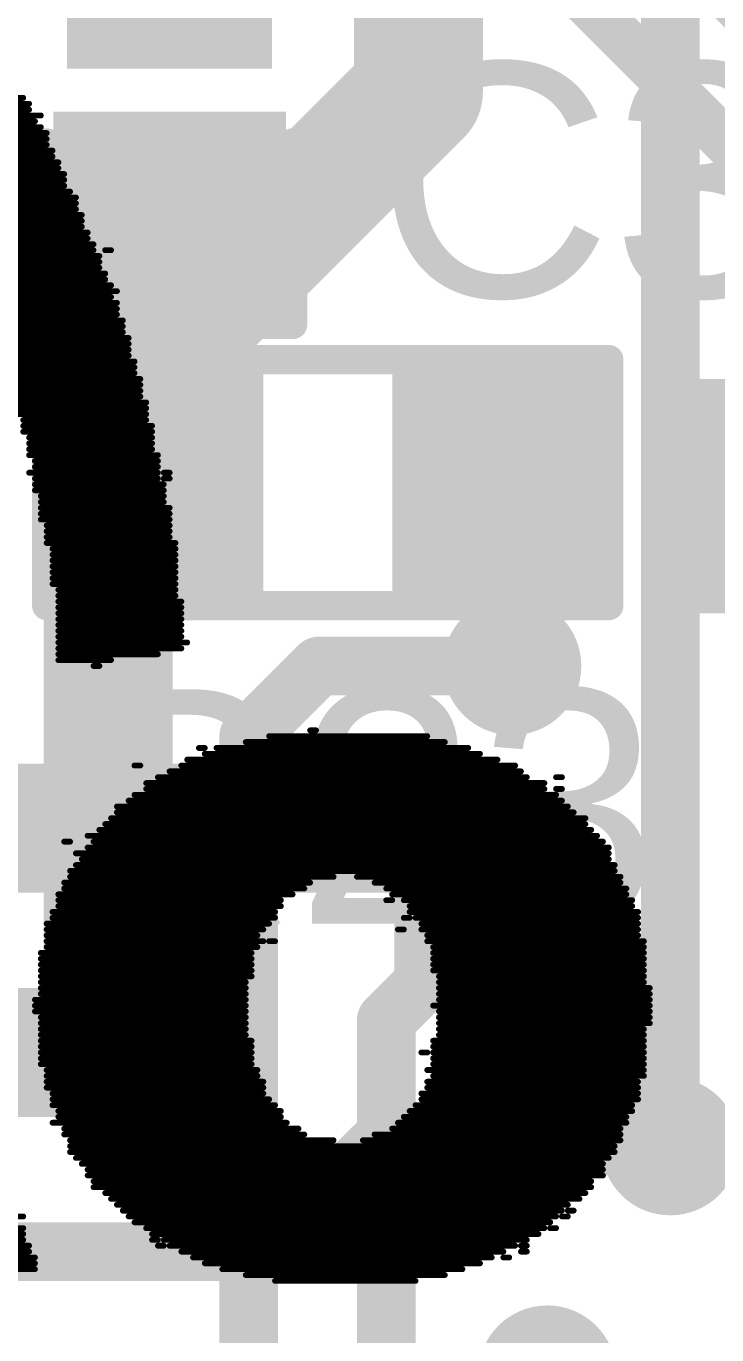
# Model space of a CAD drawing. Header units: millimetres. Extents: x -0.43 to 2.06, y -0.4 to 2.49.
# Drawn here: x 0.912 to 1.03, y 1.3688 to 1.5922 of the extents above; entities that cross this region are included whole.
import ezdxf

# ---------------------------------------------------------------- set-up
doc = ezdxf.new("R2010")
doc.units = ezdxf.units.MM
doc.header["$MEASUREMENT"] = 0
for name, color, linetype in [('BottomLayer', 5, 'Continuous'), ('BottomOverlay', 54, 'Continuous'), ('TopLayer', 1, 'Continuous'), ('TopOverlay', 2, 'Continuous'), ('TopPaste', 8, 'Continuous'), ('TopSolder', 216, 'Continuous'), ('ViaHoleLayer', 16, 'Continuous')]:
    doc.layers.add(name, color=color, linetype=linetype)
doc.styles.add('Arial', font='', dxfattribs={"height": 0.2})
doc.styles.get('Arial').set_extended_font_data('Arial')

# ---------------------------------------------------------------- blocks, each defined once
blk = doc.blocks.new('RES_0603_73')
at = {"layer": 'TopLayer'}
for points in [[(-0.015, 0.0175), (-0.015, -0.0175), (-0.045, -0.0175), (-0.045, 0.0175)], [(0.045, 0.0175), (0.045, -0.0175), (0.015, -0.0175), (0.015, 0.0175)]]:
    blk.add_hatch(color=1, dxfattribs=at).paths.add_polyline_path(points)
at = {"layer": 'TopPaste'}
for points in [[(-0.015, 0.0175), (-0.015, -0.0175), (-0.045, -0.0175), (-0.045, 0.0175)], [(0.045, 0.0175), (0.045, -0.0175), (0.015, -0.0175), (0.015, 0.0175)]]:
    blk.add_hatch(color=8, dxfattribs=at).paths.add_polyline_path(points)
at = {"layer": 'TopSolder'}
for points in [[(-0.011, 0.0215), (-0.011, -0.0215), (-0.049, -0.0215), (-0.049, 0.0215)], [(0.049, 0.0215), (0.049, -0.0215), (0.011, -0.0215), (0.011, 0.0215)]]:
    blk.add_hatch(color=216, dxfattribs=at).paths.add_polyline_path(points)
at = {"layer": 'TopOverlay', "const_width": 0.005}
for points in [[(0.048, 0.021), (-0.048, 0.021)], [(-0.048, 0.021), (-0.048, -0.021)], [(0.048, 0.021), (0.048, -0.021)], [(0.048, -0.021), (-0.048, -0.021)]]:
    blk.add_lwpolyline(points, dxfattribs=at)
at = {"layer": 'TopOverlay', "const_width": 0.0025}
for points in [[(-0.04925, 0.021, 1), (-0.04675, 0.021, 1)], [(-0.04925, 0.021, 1), (-0.04675, 0.021, 1)], [(0.04675, 0.021, 1), (0.04925, 0.021, 1)], [(0.04675, 0.021, 1), (0.04925, 0.021, 1)], [(-0.04925, -0.021, 1), (-0.04675, -0.021, 1)], [(-0.04925, -0.021, 1), (-0.04675, -0.021, 1)], [(0.04675, -0.021, 1), (0.04925, -0.021, 1)], [(0.04675, -0.021, 1), (0.04925, -0.021, 1)]]:
    blk.add_lwpolyline(points, format="xyb", close=True, dxfattribs=at)
blk = doc.blocks.new('CAP_0603_126')
at = {"layer": 'TopLayer'}
for points in [[(-0.015, 0.0175), (-0.015, -0.0175), (-0.045, -0.0175), (-0.045, 0.0175)], [(0.045, 0.0175), (0.045, -0.0175), (0.015, -0.0175), (0.015, 0.0175)]]:
    blk.add_hatch(color=1, dxfattribs=at).paths.add_polyline_path(points)
at = {"layer": 'TopPaste'}
for points in [[(-0.015, 0.0175), (-0.015, -0.0175), (-0.045, -0.0175), (-0.045, 0.0175)], [(0.045, 0.0175), (0.045, -0.0175), (0.015, -0.0175), (0.015, 0.0175)]]:
    blk.add_hatch(color=8, dxfattribs=at).paths.add_polyline_path(points)
at = {"layer": 'TopSolder'}
for points in [[(-0.01264, 0.01986), (-0.01264, -0.01986), (-0.04736, -0.01986), (-0.04736, 0.01986)], [(0.04736, 0.01986), (0.04736, -0.01986), (0.01264, -0.01986), (0.01264, 0.01986)]]:
    blk.add_hatch(color=216, dxfattribs=at).paths.add_polyline_path(points)
at = {"layer": 'TopOverlay', "const_width": 0.005}
for points in [[(-0.049, -0.021), (-0.049, 0.021)], [(-0.018, 0.021), (-0.049, 0.021)], [(0.049, 0.021), (0.018, 0.021)], [(0.049, -0.021), (0.049, 0.021)], [(-0.018, -0.021), (-0.049, -0.021)], [(0.049, -0.021), (0.018, -0.021)]]:
    blk.add_lwpolyline(points, dxfattribs=at)
at = {"layer": 'TopOverlay', "const_width": 0.0025}
for points in [[(-0.05025, 0.021, 1), (-0.04775, 0.021, 1)], [(-0.05025, 0.021, 1), (-0.04775, 0.021, 1)], [(-0.01925, 0.021, 1), (-0.01675, 0.021, 1)], [(0.01675, 0.021, 1), (0.01925, 0.021, 1)], [(0.04775, 0.021, 1), (0.05025, 0.021, 1)], [(0.04775, 0.021, 1), (0.05025, 0.021, 1)], [(-0.05025, -0.021, 1), (-0.04775, -0.021, 1)], [(-0.05025, -0.021, 1), (-0.04775, -0.021, 1)], [(-0.01925, -0.021, 1), (-0.01675, -0.021, 1)], [(0.01675, -0.021, 1), (0.01925, -0.021, 1)], [(0.04775, -0.021, 1), (0.05025, -0.021, 1)], [(0.04775, -0.021, 1), (0.05025, -0.021, 1)]]:
    blk.add_lwpolyline(points, format="xyb", close=True, dxfattribs=at)

msp = doc.modelspace()

# ---------------------------------------------------------------- hatches: boundary and pattern name
at = {"layer": 'BottomLayer'}
h = msp.add_hatch(color=5, dxfattribs=at)
edge = h.paths.add_edge_path()
edge.add_arc((0.937, 1.599), 0.01181, 0, 360)
h = msp.add_hatch(color=5, dxfattribs=at)
edge = h.paths.add_edge_path()
edge.add_arc((0.995, 1.483), 0.01181, 0, 360)
h = msp.add_hatch(color=5, dxfattribs=at)
edge = h.paths.add_edge_path()
edge.add_arc((0.9805, 1.456), 0.01181, 0, 360)
h = msp.add_hatch(color=5, dxfattribs=at)
edge = h.paths.add_edge_path()
edge.add_arc((0.926, 1.417), 0.01181, 0, 360)
h = msp.add_hatch(color=5, dxfattribs=at)
edge = h.paths.add_edge_path()
edge.add_arc((1.022, 1.401), 0.01181, 0, 360)
h = msp.add_hatch(color=5, dxfattribs=at)
edge = h.paths.add_edge_path()
edge.add_arc((1.001, 1.362), 0.01181, 0, 360)
at = {"layer": 'TopLayer'}
msp.add_hatch(color=1, dxfattribs=at).paths.add_polyline_path([(0.919, 1.585), (0.954, 1.585), (0.954, 1.633), (0.919, 1.633)])
h = msp.add_hatch(color=1, dxfattribs=at)
edge = h.paths.add_edge_path()
edge.add_arc((0.937, 1.599), 0.01181, 0, 360)
h = msp.add_hatch(color=1, dxfattribs=at)
edge = h.paths.add_edge_path()
edge.add_arc((0.995, 1.483), 0.01181, 0, 360)
h = msp.add_hatch(color=1, dxfattribs=at)
edge = h.paths.add_edge_path()
edge.add_arc((0.9805, 1.456), 0.01181, 0, 360)
h = msp.add_hatch(color=1, dxfattribs=at)
edge = h.paths.add_edge_path()
edge.add_arc((0.926, 1.417), 0.01181, 0, 360)
h = msp.add_hatch(color=1, dxfattribs=at)
edge = h.paths.add_edge_path()
edge.add_arc((1.022, 1.401), 0.01181, 0, 360)
h = msp.add_hatch(color=1, dxfattribs=at)
edge = h.paths.add_edge_path()
edge.add_arc((1.001, 1.362), 0.01181, 0, 360)
at = {"layer": 'ViaHoleLayer'}
h = msp.add_hatch(color=16, dxfattribs=at)
edge = h.paths.add_edge_path()
edge.add_arc((0.995, 1.483), 0.00591, 0, 360)
h = msp.add_hatch(color=16, dxfattribs=at)
edge = h.paths.add_edge_path()
edge.add_arc((0.9805, 1.456), 0.00591, 0, 360)
h = msp.add_hatch(color=16, dxfattribs=at)
edge = h.paths.add_edge_path()
edge.add_arc((0.926, 1.417), 0.00591, 0, 360)
h = msp.add_hatch(color=16, dxfattribs=at)
edge = h.paths.add_edge_path()
edge.add_arc((1.022, 1.401), 0.00591, 0, 360)

# ---------------------------------------------------------------- linework, layer by layer
at = {"layer": 'BottomLayer'}
for points, const_width in [([(1.022, 1.401), (1.022, 1.726)], 0.01), ([(0.979, 1.581), (0.979, 1.709)], 0.022), ([(0.926, 1.528), (0.979, 1.581)], 0.022), ([(0.926, 1.417), (0.926, 1.528)], 0.022), ([(0.95, 1.471), (0.962, 1.483)], 0.01), ([(0.962, 1.483), (0.995, 1.483)], 0.01), ([(0.95, 0.989), (0.95, 1.471)], 0.01), ([(0.97986, 1.42886), (0.97986, 1.45558)], 0.01), ([(0.9735, 1.4225), (0.97986, 1.42886)], 0.01), ([(0.9735, 0.9835), (0.9735, 1.4225)], 0.01)]:
    msp.add_lwpolyline(points, dxfattribs=dict(at, const_width=const_width))
for points, const_width in [([(0.9735, 1.581, 1), (0.9845, 1.581, 1)], 0.011), ([(0.9735, 1.581, 1), (0.9845, 1.581, 1)], 0.011), ([(0.9205, 1.528, 1), (0.9315, 1.528, 1)], 0.011), ([(0.9205, 1.528, 1), (0.9315, 1.528, 1)], 0.011), ([(0.9595, 1.483, 1), (0.9645, 1.483, 1)], 0.005), ([(0.9595, 1.483, 1), (0.9645, 1.483, 1)], 0.005), ([(0.9925, 1.483, 1), (0.9975, 1.483, 1)], 0.005), ([(0.9475, 1.471, 1), (0.9525, 1.471, 1)], 0.005), ([(0.9475, 1.471, 1), (0.9525, 1.471, 1)], 0.005), ([(0.97736, 1.45558, 1), (0.98236, 1.45558, 1)], 0.005), ([(0.97736, 1.42886, 1), (0.98236, 1.42886, 1)], 0.005), ([(0.97736, 1.42886, 1), (0.98236, 1.42886, 1)], 0.005), ([(0.9205, 1.417, 1), (0.9315, 1.417, 1)], 0.011), ([(0.971, 1.4225, 1), (0.976, 1.4225, 1)], 0.005), ([(0.971, 1.4225, 1), (0.976, 1.4225, 1)], 0.005), ([(1.0195, 1.401, 1), (1.0245, 1.401, 1)], 0.005)]:
    msp.add_lwpolyline(points, format="xyb", close=True, dxfattribs=dict(at, const_width=const_width))
at = {"layer": 'BottomOverlay', "const_width": 0.001}
for points in [[(0.8875, 1.58), (0.9115, 1.58)], [(0.8875, 1.579), (0.9125, 1.579)], [(0.8885, 1.578), (0.9125, 1.578)], [(0.8895, 1.577), (0.9145, 1.577)], [(0.8895, 1.576), (0.9135, 1.576)], [(0.8905, 1.575), (0.9145, 1.575)], [(0.8905, 1.574), (0.9155, 1.574)], [(0.8915, 1.573), (0.9155, 1.573)], [(0.8915, 1.572), (0.9155, 1.572)], [(0.8925, 1.571), (0.9165, 1.571)], [(0.8935, 1.57), (0.9165, 1.57)], [(0.8935, 1.569), (0.9175, 1.569)], [(0.8935, 1.568), (0.9175, 1.568)], [(0.8945, 1.567), (0.9185, 1.567)], [(0.8955, 1.566), (0.9185, 1.566)], [(0.8955, 1.565), (0.9185, 1.565)], [(0.8965, 1.564), (0.9195, 1.564)], [(0.8965, 1.563), (0.9205, 1.563)], [(0.8975, 1.562), (0.9205, 1.562)], [(0.8975, 1.561), (0.9205, 1.561)], [(0.8985, 1.56), (0.9215, 1.56)], [(0.8985, 1.559), (0.9215, 1.559)], [(0.8995, 1.558), (0.9215, 1.558)], [(0.8985, 1.557), (0.9225, 1.557)], [(0.9005, 1.556), (0.9225, 1.556)], [(0.9005, 1.555), (0.9235, 1.555)], [(0.9015, 1.554), (0.9235, 1.554)], [(0.9015, 1.553), (0.9245, 1.553)], [(0.9255, 1.554), (0.9265, 1.554)], [(0.9015, 1.552), (0.9245, 1.552)], [(0.9025, 1.551), (0.9245, 1.551)], [(0.9015, 1.55), (0.9255, 1.55)], [(0.9035, 1.549), (0.9255, 1.549)], [(0.9025, 1.548), (0.9265, 1.548)], [(0.9045, 1.547), (0.9275, 1.547)], [(0.9045, 1.546), (0.9265, 1.546)], [(0.9045, 1.545), (0.9275, 1.545)], [(0.9055, 1.544), (0.9275, 1.544)], [(0.9055, 1.543), (0.9275, 1.543)], [(0.9055, 1.542), (0.9285, 1.542)], [(0.9065, 1.541), (0.9285, 1.541)], [(0.9065, 1.54), (0.9285, 1.54)], [(0.9065, 1.539), (0.9295, 1.539)], [(0.9075, 1.538), (0.9295, 1.538)], [(0.9075, 1.537), (0.9295, 1.537)], [(0.9075, 1.536), (0.9295, 1.536)], [(0.9085, 1.535), (0.9305, 1.535)], [(0.9085, 1.534), (0.9305, 1.534)], [(0.9085, 1.533), (0.9305, 1.533)], [(0.9095, 1.532), (0.9315, 1.532)], [(0.9095, 1.531), (0.9315, 1.531)], [(0.9095, 1.53), (0.9315, 1.53)], [(0.9105, 1.529), (0.9315, 1.529)], [(0.9105, 1.528), (0.9325, 1.528)], [(0.9105, 1.527), (0.9325, 1.527)], [(0.9105, 1.526), (0.9325, 1.526)], [(0.9115, 1.525), (0.9325, 1.525)], [(0.9115, 1.524), (0.9335, 1.524)], [(0.9115, 1.523), (0.9335, 1.523)], [(0.9125, 1.522), (0.9335, 1.522)], [(0.9125, 1.521), (0.9335, 1.521)], [(0.9125, 1.52), (0.9335, 1.52)], [(0.9125, 1.519), (0.9345, 1.519)], [(0.9135, 1.518), (0.9345, 1.518)], [(0.9135, 1.517), (0.9345, 1.517)], [(0.9125, 1.516), (0.9345, 1.516)], [(0.9135, 1.515), (0.9345, 1.515)], [(0.9355, 1.516), (0.9365, 1.516)], [(0.9355, 1.515), (0.9365, 1.515)], [(0.9135, 1.514), (0.9355, 1.514)], [(0.9135, 1.513), (0.9355, 1.513)], [(0.9145, 1.512), (0.9355, 1.512)], [(0.9145, 1.511), (0.9355, 1.511)], [(0.9145, 1.51), (0.9365, 1.51)], [(0.9145, 1.509), (0.9365, 1.509)], [(0.9145, 1.508), (0.9365, 1.508)], [(0.9155, 1.507), (0.9365, 1.507)], [(0.9155, 1.506), (0.9365, 1.506)], [(0.9155, 1.505), (0.9365, 1.505)], [(0.9155, 1.504), (0.9375, 1.504)], [(0.9165, 1.503), (0.9375, 1.503)], [(0.9165, 1.502), (0.9375, 1.502)], [(0.9165, 1.501), (0.9375, 1.501)], [(0.9165, 1.5), (0.9375, 1.5)], [(0.9165, 1.499), (0.9375, 1.499)], [(0.9165, 1.498), (0.9375, 1.498)], [(0.9165, 1.497), (0.9375, 1.497)], [(0.9175, 1.496), (0.9375, 1.496)], [(0.9175, 1.495), (0.9375, 1.495)], [(0.9175, 1.494), (0.9385, 1.494)], [(0.9175, 1.493), (0.9385, 1.493)], [(0.9175, 1.492), (0.9385, 1.492)], [(0.9175, 1.491), (0.9385, 1.491)], [(0.9175, 1.49), (0.9385, 1.49)], [(0.9175, 1.489), (0.9385, 1.489)], [(0.9175, 1.488), (0.9385, 1.488)], [(0.9175, 1.487), (0.9395, 1.487)], [(0.9175, 1.486), (0.9385, 1.486)], [(0.9175, 1.485), (0.9345, 1.485)], [(0.9175, 1.484), (0.9265, 1.484)], [(0.9235, 1.483), (0.9245, 1.483)], [(0.9495, 1.47), (0.9835, 1.47)], [(0.9535, 1.471), (0.9805, 1.471)], [(0.9605, 1.472), (0.9615, 1.472)], [(0.9415, 1.469), (0.9425, 1.469)], [(0.9425, 1.468), (0.9895, 1.468)], [(0.9445, 1.469), (0.9875, 1.469)], [(0.9305, 1.466), (0.9315, 1.466)], [(0.9385, 1.466), (0.9955, 1.466)], [(0.9395, 1.467), (0.9925, 1.467)], [(0.9345, 1.464), (0.9975, 1.464)], [(0.9365, 1.465), (0.9965, 1.465)], [(1.0025, 1.464), (1.0035, 1.464)], [(0.9305, 1.461), (1.0025, 1.461)], [(0.9325, 1.463), (1.0005, 1.463)], [(0.9325, 1.462), (1.0005, 1.462)], [(1.0025, 1.462), (1.0035, 1.462)], [(0.9275, 1.459), (1.0045, 1.459)], [(0.9295, 1.46), (1.0035, 1.46)], [(0.9265, 1.457), (1.0075, 1.457)], [(0.9275, 1.458), (1.0055, 1.458)], [(0.9245, 1.455), (1.0085, 1.455)], [(0.9255, 1.456), (1.0075, 1.456)], [(0.9185, 1.453), (0.9195, 1.453)], [(0.9225, 1.454), (1.0095, 1.454)], [(0.9235, 1.453), (1.0105, 1.453)], [(0.9205, 1.451), (1.0115, 1.451)], [(0.9215, 1.45), (1.0115, 1.45)], [(0.9225, 1.452), (1.0115, 1.452)], [(0.9195, 1.448), (1.0125, 1.448)], [(0.9205, 1.449), (1.0125, 1.449)], [(0.9185, 1.446), (0.9605, 1.446)], [(0.9195, 1.447), (0.9645, 1.447)], [(0.9685, 1.447), (1.0135, 1.447)], [(0.9715, 1.446), (1.0135, 1.446)], [(0.9175, 1.444), (0.9575, 1.444)], [(0.9185, 1.445), (0.9595, 1.445)], [(0.9735, 1.445), (1.0145, 1.445)], [(0.9745, 1.444), (1.0145, 1.444)], [(0.9165, 1.441), (0.9545, 1.441)], [(0.9175, 1.443), (0.9555, 1.443)], [(0.9175, 1.442), (0.9555, 1.442)], [(0.9735, 1.443), (0.9745, 1.443)], [(0.9765, 1.443), (1.0155, 1.443)], [(0.9775, 1.442), (1.0155, 1.442)], [(0.9775, 1.441), (1.0165, 1.441)], [(0.9155, 1.439), (0.9535, 1.439)], [(0.9165, 1.44), (0.9545, 1.44)], [(0.9765, 1.44), (0.9775, 1.44)], [(0.9785, 1.44), (1.0165, 1.44)], [(0.9795, 1.439), (1.0165, 1.439)], [(0.9155, 1.438), (0.9525, 1.438)], [(0.9155, 1.437), (0.9515, 1.437)], [(0.9755, 1.438), (0.9765, 1.438)], [(0.9795, 1.438), (1.0165, 1.438)], [(0.9805, 1.437), (1.0165, 1.437)], [(0.9155, 1.436), (0.9525, 1.436)], [(0.9155, 1.435), (0.9515, 1.435)], [(0.9535, 1.436), (0.9545, 1.436)], [(0.9805, 1.436), (1.0175, 1.436)], [(0.9815, 1.435), (1.0175, 1.435)], [(0.9145, 1.434), (0.9505, 1.434)], [(0.9145, 1.433), (0.9505, 1.433)], [(0.9145, 1.432), (0.9505, 1.432)], [(0.9815, 1.434), (1.0175, 1.434)], [(0.9815, 1.433), (1.0175, 1.433)], [(0.9815, 1.432), (1.0175, 1.432)], [(0.9145, 1.431), (0.9505, 1.431)], [(0.9145, 1.43), (0.9505, 1.43)], [(0.9815, 1.431), (1.0175, 1.431)], [(0.9825, 1.43), (1.0175, 1.43)], [(0.9145, 1.429), (0.9495, 1.429)], [(0.9145, 1.428), (0.9495, 1.428)], [(0.9825, 1.429), (1.0175, 1.429)], [(0.9825, 1.428), (1.0185, 1.428)], [(0.9135, 1.426), (0.9495, 1.426)], [(0.9145, 1.427), (0.9495, 1.427)], [(0.9825, 1.427), (1.0185, 1.427)], [(0.9825, 1.426), (1.0185, 1.426)], [(0.9135, 1.425), (0.9495, 1.425)], [(0.9135, 1.424), (0.9495, 1.424)], [(0.9145, 1.423), (0.9495, 1.423)], [(0.9815, 1.425), (1.0185, 1.425)], [(0.9825, 1.424), (1.0185, 1.424)], [(0.9825, 1.423), (1.0185, 1.423)], [(0.9145, 1.422), (0.9495, 1.422)], [(0.9145, 1.421), (0.9495, 1.421)], [(0.9825, 1.422), (1.0185, 1.422)], [(0.9825, 1.421), (1.0175, 1.421)], [(0.9145, 1.42), (0.9495, 1.42)], [(0.9145, 1.419), (0.9505, 1.419)], [(0.9815, 1.419), (1.0175, 1.419)], [(0.9825, 1.42), (1.0175, 1.42)], [(0.9145, 1.418), (0.9505, 1.418)], [(0.9145, 1.417), (0.9505, 1.417)], [(0.9795, 1.417), (0.9805, 1.417)], [(0.9815, 1.418), (1.0175, 1.418)], [(0.9815, 1.417), (1.0175, 1.417)], [(0.9145, 1.416), (0.9505, 1.416)], [(0.9145, 1.415), (0.9505, 1.415)], [(0.9815, 1.416), (1.0175, 1.416)], [(0.9815, 1.415), (1.0175, 1.415)], [(0.9155, 1.414), (0.9515, 1.414)], [(0.9155, 1.413), (0.9515, 1.413)], [(0.9155, 1.412), (0.9525, 1.412)], [(0.9805, 1.414), (1.0175, 1.414)], [(0.9805, 1.412), (1.0165, 1.412)], [(0.9815, 1.413), (1.0175, 1.413)], [(0.9155, 1.411), (0.9525, 1.411)], [(0.9165, 1.41), (0.9525, 1.41)], [(0.9795, 1.41), (1.0165, 1.41)], [(0.9805, 1.411), (1.0165, 1.411)], [(0.9165, 1.409), (0.9535, 1.409)], [(0.9165, 1.408), (0.9545, 1.408)], [(0.9785, 1.408), (1.0155, 1.408)], [(0.9795, 1.409), (1.0165, 1.409)], [(0.9175, 1.407), (0.9555, 1.407)], [(0.9175, 1.406), (0.9555, 1.406)], [(0.9765, 1.406), (1.0145, 1.406)], [(0.9775, 1.407), (1.0155, 1.407)], [(0.9165, 1.405), (0.9565, 1.405)], [(0.9185, 1.404), (0.9585, 1.404)], [(0.9185, 1.403), (0.9595, 1.403)], [(0.9715, 1.403), (1.0135, 1.403)], [(0.9745, 1.404), (1.0135, 1.404)], [(0.9755, 1.405), (1.0145, 1.405)], [(0.9195, 1.402), (0.9645, 1.402)], [(0.9195, 1.401), (1.0125, 1.401)], [(0.9695, 1.402), (1.0135, 1.402)], [(0.9195, 1.4), (1.0125, 1.4)], [(0.9205, 1.399), (1.0115, 1.399)], [(0.9215, 1.398), (1.0105, 1.398)], [(0.9225, 1.397), (1.0105, 1.397)], [(0.9225, 1.396), (1.0105, 1.396)], [(0.9235, 1.395), (1.0085, 1.395)], [(0.9235, 1.394), (1.0085, 1.394)], [(0.9255, 1.393), (1.0075, 1.393)], [(0.9265, 1.392), (1.0065, 1.392)], [(0.9275, 1.391), (1.0045, 1.391)], [(0.9285, 1.39), (1.0035, 1.39)], [(1.0045, 1.39), (1.0055, 1.39)], [(0.9105, 1.389), (0.9115, 1.389)], [(0.9295, 1.389), (1.0025, 1.389)], [(0.9305, 1.388), (1.0015, 1.388)], [(1.0035, 1.389), (1.0045, 1.389)], [(0.8645, 1.387), (0.9115, 1.387)], [(0.8665, 1.386), (0.9115, 1.386)], [(0.8665, 1.385), (0.9115, 1.385)], [(0.9325, 1.387), (1.0005, 1.387)], [(0.9335, 1.386), (0.9995, 1.386)], [(0.9335, 1.385), (0.9345, 1.385)], [(0.9355, 1.385), (0.9975, 1.385)], [(1.0015, 1.387), (1.0025, 1.387)], [(0.8665, 1.383), (0.9125, 1.383)], [(0.8675, 1.384), (0.9125, 1.384)], [(0.9345, 1.384), (0.9355, 1.384)], [(0.9365, 1.384), (0.9955, 1.384)], [(0.9385, 1.383), (0.9935, 1.383)], [(0.9965, 1.384), (0.9975, 1.384)], [(0.9965, 1.383), (0.9975, 1.383)], [(0.8685, 1.382), (0.9135, 1.382)], [(0.8685, 1.381), (0.9135, 1.381)], [(0.9405, 1.382), (0.9915, 1.382)], [(0.9425, 1.381), (0.9895, 1.381)], [(0.9935, 1.382), (0.9945, 1.382)], [(0.8695, 1.38), (0.9135, 1.38)], [(0.9455, 1.38), (0.9865, 1.38)], [(0.9495, 1.379), (0.9835, 1.379)], [(0.9545, 1.378), (0.9785, 1.378)]]:
    msp.add_lwpolyline(points, dxfattribs=at)
at = {"layer": 'BottomOverlay', "const_width": 0.0005}
for points in [[(0.91125, 1.58, 1), (0.91175, 1.58, 1)], [(0.91225, 1.579, 1), (0.91275, 1.579, 1)], [(0.91225, 1.578, 1), (0.91275, 1.578, 1)], [(0.91325, 1.576, 1), (0.91375, 1.576, 1)], [(0.91425, 1.577, 1), (0.91475, 1.577, 1)], [(0.91425, 1.575, 1), (0.91475, 1.575, 1)], [(0.91525, 1.574, 1), (0.91575, 1.574, 1)], [(0.91525, 1.573, 1), (0.91575, 1.573, 1)], [(0.91525, 1.572, 1), (0.91575, 1.572, 1)], [(0.91625, 1.571, 1), (0.91675, 1.571, 1)], [(0.91625, 1.57, 1), (0.91675, 1.57, 1)], [(0.91725, 1.569, 1), (0.91775, 1.569, 1)], [(0.91725, 1.568, 1), (0.91775, 1.568, 1)], [(0.91825, 1.567, 1), (0.91875, 1.567, 1)], [(0.91825, 1.566, 1), (0.91875, 1.566, 1)], [(0.91825, 1.565, 1), (0.91875, 1.565, 1)], [(0.91925, 1.564, 1), (0.91975, 1.564, 1)], [(0.92025, 1.563, 1), (0.92075, 1.563, 1)], [(0.92025, 1.562, 1), (0.92075, 1.562, 1)], [(0.92025, 1.561, 1), (0.92075, 1.561, 1)], [(0.92125, 1.56, 1), (0.92175, 1.56, 1)], [(0.92125, 1.559, 1), (0.92175, 1.559, 1)], [(0.92125, 1.558, 1), (0.92175, 1.558, 1)], [(0.92225, 1.557, 1), (0.92275, 1.557, 1)], [(0.92225, 1.556, 1), (0.92275, 1.556, 1)], [(0.92325, 1.555, 1), (0.92375, 1.555, 1)], [(0.92325, 1.554, 1), (0.92375, 1.554, 1)], [(0.92425, 1.553, 1), (0.92475, 1.553, 1)], [(0.92525, 1.554, 1), (0.92575, 1.554, 1)], [(0.92625, 1.554, 1), (0.92675, 1.554, 1)], [(0.92425, 1.552, 1), (0.92475, 1.552, 1)], [(0.92425, 1.551, 1), (0.92475, 1.551, 1)], [(0.92525, 1.55, 1), (0.92575, 1.55, 1)], [(0.92525, 1.549, 1), (0.92575, 1.549, 1)], [(0.92625, 1.548, 1), (0.92675, 1.548, 1)], [(0.92625, 1.546, 1), (0.92675, 1.546, 1)], [(0.92725, 1.547, 1), (0.92775, 1.547, 1)], [(0.92725, 1.545, 1), (0.92775, 1.545, 1)], [(0.92725, 1.544, 1), (0.92775, 1.544, 1)], [(0.92725, 1.543, 1), (0.92775, 1.543, 1)], [(0.92825, 1.542, 1), (0.92875, 1.542, 1)], [(0.92825, 1.541, 1), (0.92875, 1.541, 1)], [(0.92825, 1.54, 1), (0.92875, 1.54, 1)], [(0.92925, 1.539, 1), (0.92975, 1.539, 1)], [(0.92925, 1.538, 1), (0.92975, 1.538, 1)], [(0.92925, 1.537, 1), (0.92975, 1.537, 1)], [(0.92925, 1.536, 1), (0.92975, 1.536, 1)], [(0.93025, 1.535, 1), (0.93075, 1.535, 1)], [(0.93025, 1.534, 1), (0.93075, 1.534, 1)], [(0.93025, 1.533, 1), (0.93075, 1.533, 1)], [(0.93125, 1.532, 1), (0.93175, 1.532, 1)], [(0.93125, 1.531, 1), (0.93175, 1.531, 1)], [(0.93125, 1.53, 1), (0.93175, 1.53, 1)], [(0.93125, 1.529, 1), (0.93175, 1.529, 1)], [(0.93225, 1.528, 1), (0.93275, 1.528, 1)], [(0.93225, 1.527, 1), (0.93275, 1.527, 1)], [(0.93225, 1.526, 1), (0.93275, 1.526, 1)], [(0.91125, 1.525, 1), (0.91175, 1.525, 1)], [(0.91125, 1.524, 1), (0.91175, 1.524, 1)], [(0.93225, 1.525, 1), (0.93275, 1.525, 1)], [(0.93325, 1.524, 1), (0.93375, 1.524, 1)], [(0.91125, 1.523, 1), (0.91175, 1.523, 1)], [(0.91225, 1.522, 1), (0.91275, 1.522, 1)], [(0.93325, 1.523, 1), (0.93375, 1.523, 1)], [(0.93325, 1.522, 1), (0.93375, 1.522, 1)], [(0.91225, 1.521, 1), (0.91275, 1.521, 1)], [(0.91225, 1.52, 1), (0.91275, 1.52, 1)], [(0.93325, 1.521, 1), (0.93375, 1.521, 1)], [(0.93325, 1.52, 1), (0.93375, 1.52, 1)], [(0.91225, 1.519, 1), (0.91275, 1.519, 1)], [(0.91325, 1.518, 1), (0.91375, 1.518, 1)], [(0.91325, 1.517, 1), (0.91375, 1.517, 1)], [(0.93425, 1.519, 1), (0.93475, 1.519, 1)], [(0.93425, 1.518, 1), (0.93475, 1.518, 1)], [(0.93425, 1.517, 1), (0.93475, 1.517, 1)], [(0.91225, 1.516, 1), (0.91275, 1.516, 1)], [(0.91325, 1.515, 1), (0.91375, 1.515, 1)], [(0.93425, 1.516, 1), (0.93475, 1.516, 1)], [(0.93425, 1.515, 1), (0.93475, 1.515, 1)], [(0.93525, 1.516, 1), (0.93575, 1.516, 1)], [(0.93525, 1.515, 1), (0.93575, 1.515, 1)], [(0.93625, 1.516, 1), (0.93675, 1.516, 1)], [(0.93625, 1.515, 1), (0.93675, 1.515, 1)], [(0.91325, 1.514, 1), (0.91375, 1.514, 1)], [(0.91325, 1.513, 1), (0.91375, 1.513, 1)], [(0.93525, 1.514, 1), (0.93575, 1.514, 1)], [(0.93525, 1.513, 1), (0.93575, 1.513, 1)], [(0.91425, 1.512, 1), (0.91475, 1.512, 1)], [(0.91425, 1.511, 1), (0.91475, 1.511, 1)], [(0.93525, 1.512, 1), (0.93575, 1.512, 1)], [(0.93525, 1.511, 1), (0.93575, 1.511, 1)], [(0.91425, 1.51, 1), (0.91475, 1.51, 1)], [(0.91425, 1.509, 1), (0.91475, 1.509, 1)], [(0.91425, 1.508, 1), (0.91475, 1.508, 1)], [(0.93625, 1.51, 1), (0.93675, 1.51, 1)], [(0.93625, 1.509, 1), (0.93675, 1.509, 1)], [(0.93625, 1.508, 1), (0.93675, 1.508, 1)], [(0.91525, 1.507, 1), (0.91575, 1.507, 1)], [(0.91525, 1.506, 1), (0.91575, 1.506, 1)], [(0.93625, 1.507, 1), (0.93675, 1.507, 1)], [(0.93625, 1.506, 1), (0.93675, 1.506, 1)], [(0.91525, 1.505, 1), (0.91575, 1.505, 1)], [(0.91525, 1.504, 1), (0.91575, 1.504, 1)], [(0.93625, 1.505, 1), (0.93675, 1.505, 1)], [(0.93725, 1.504, 1), (0.93775, 1.504, 1)], [(0.91625, 1.503, 1), (0.91675, 1.503, 1)], [(0.91625, 1.502, 1), (0.91675, 1.502, 1)], [(0.93725, 1.503, 1), (0.93775, 1.503, 1)], [(0.93725, 1.502, 1), (0.93775, 1.502, 1)], [(0.91625, 1.501, 1), (0.91675, 1.501, 1)], [(0.91625, 1.5, 1), (0.91675, 1.5, 1)], [(0.91625, 1.499, 1), (0.91675, 1.499, 1)], [(0.93725, 1.501, 1), (0.93775, 1.501, 1)], [(0.93725, 1.5, 1), (0.93775, 1.5, 1)], [(0.93725, 1.499, 1), (0.93775, 1.499, 1)], [(0.91625, 1.498, 1), (0.91675, 1.498, 1)], [(0.91625, 1.497, 1), (0.91675, 1.497, 1)], [(0.93725, 1.498, 1), (0.93775, 1.498, 1)], [(0.93725, 1.497, 1), (0.93775, 1.497, 1)], [(0.91725, 1.496, 1), (0.91775, 1.496, 1)], [(0.91725, 1.495, 1), (0.91775, 1.495, 1)], [(0.93725, 1.496, 1), (0.93775, 1.496, 1)], [(0.93725, 1.495, 1), (0.93775, 1.495, 1)], [(0.91725, 1.494, 1), (0.91775, 1.494, 1)], [(0.91725, 1.493, 1), (0.91775, 1.493, 1)], [(0.93825, 1.494, 1), (0.93875, 1.494, 1)], [(0.93825, 1.493, 1), (0.93875, 1.493, 1)], [(0.91725, 1.492, 1), (0.91775, 1.492, 1)], [(0.91725, 1.491, 1), (0.91775, 1.491, 1)], [(0.93825, 1.492, 1), (0.93875, 1.492, 1)], [(0.93825, 1.491, 1), (0.93875, 1.491, 1)], [(0.91725, 1.49, 1), (0.91775, 1.49, 1)], [(0.91725, 1.489, 1), (0.91775, 1.489, 1)], [(0.91725, 1.488, 1), (0.91775, 1.488, 1)], [(0.93825, 1.49, 1), (0.93875, 1.49, 1)], [(0.93825, 1.489, 1), (0.93875, 1.489, 1)], [(0.93825, 1.488, 1), (0.93875, 1.488, 1)], [(0.91725, 1.487, 1), (0.91775, 1.487, 1)], [(0.91725, 1.486, 1), (0.91775, 1.486, 1)], [(0.93825, 1.486, 1), (0.93875, 1.486, 1)], [(0.93925, 1.487, 1), (0.93975, 1.487, 1)], [(0.91725, 1.485, 1), (0.91775, 1.485, 1)], [(0.91725, 1.484, 1), (0.91775, 1.484, 1)], [(0.92625, 1.484, 1), (0.92675, 1.484, 1)], [(0.93425, 1.485, 1), (0.93475, 1.485, 1)], [(0.92325, 1.483, 1), (0.92375, 1.483, 1)], [(0.92425, 1.483, 1), (0.92475, 1.483, 1)], [(0.94925, 1.47, 1), (0.94975, 1.47, 1)], [(0.95325, 1.471, 1), (0.95375, 1.471, 1)], [(0.96025, 1.472, 1), (0.96075, 1.472, 1)], [(0.96125, 1.472, 1), (0.96175, 1.472, 1)], [(0.98025, 1.471, 1), (0.98075, 1.471, 1)], [(0.98325, 1.47, 1), (0.98375, 1.47, 1)], [(0.94125, 1.469, 1), (0.94175, 1.469, 1)], [(0.94225, 1.469, 1), (0.94275, 1.469, 1)], [(0.94225, 1.468, 1), (0.94275, 1.468, 1)], [(0.94425, 1.469, 1), (0.94475, 1.469, 1)], [(0.98725, 1.469, 1), (0.98775, 1.469, 1)], [(0.98925, 1.468, 1), (0.98975, 1.468, 1)], [(0.93025, 1.466, 1), (0.93075, 1.466, 1)], [(0.93125, 1.466, 1), (0.93175, 1.466, 1)], [(0.93825, 1.466, 1), (0.93875, 1.466, 1)], [(0.93925, 1.467, 1), (0.93975, 1.467, 1)], [(0.99225, 1.467, 1), (0.99275, 1.467, 1)], [(0.99525, 1.466, 1), (0.99575, 1.466, 1)], [(0.93425, 1.464, 1), (0.93475, 1.464, 1)], [(0.93625, 1.465, 1), (0.93675, 1.465, 1)], [(0.99625, 1.465, 1), (0.99675, 1.465, 1)], [(0.99725, 1.464, 1), (0.99775, 1.464, 1)], [(1.00225, 1.464, 1), (1.00275, 1.464, 1)], [(1.00325, 1.464, 1), (1.00375, 1.464, 1)], [(0.93025, 1.461, 1), (0.93075, 1.461, 1)], [(0.93225, 1.463, 1), (0.93275, 1.463, 1)], [(0.93225, 1.462, 1), (0.93275, 1.462, 1)], [(1.00025, 1.463, 1), (1.00075, 1.463, 1)], [(1.00025, 1.462, 1), (1.00075, 1.462, 1)], [(1.00225, 1.462, 1), (1.00275, 1.462, 1)], [(1.00225, 1.461, 1), (1.00275, 1.461, 1)], [(1.00325, 1.462, 1), (1.00375, 1.462, 1)], [(0.92725, 1.459, 1), (0.92775, 1.459, 1)], [(0.92925, 1.46, 1), (0.92975, 1.46, 1)], [(1.00325, 1.46, 1), (1.00375, 1.46, 1)], [(1.00425, 1.459, 1), (1.00475, 1.459, 1)], [(0.92625, 1.457, 1), (0.92675, 1.457, 1)], [(0.92725, 1.458, 1), (0.92775, 1.458, 1)], [(1.00525, 1.458, 1), (1.00575, 1.458, 1)], [(1.00725, 1.457, 1), (1.00775, 1.457, 1)], [(0.92425, 1.455, 1), (0.92475, 1.455, 1)], [(0.92525, 1.456, 1), (0.92575, 1.456, 1)], [(1.00725, 1.456, 1), (1.00775, 1.456, 1)], [(1.00825, 1.455, 1), (1.00875, 1.455, 1)], [(0.91825, 1.453, 1), (0.91875, 1.453, 1)], [(0.91925, 1.453, 1), (0.91975, 1.453, 1)], [(0.92225, 1.454, 1), (0.92275, 1.454, 1)], [(0.92325, 1.453, 1), (0.92375, 1.453, 1)], [(1.00925, 1.454, 1), (1.00975, 1.454, 1)], [(1.01025, 1.453, 1), (1.01075, 1.453, 1)], [(0.92025, 1.451, 1), (0.92075, 1.451, 1)], [(0.92125, 1.45, 1), (0.92175, 1.45, 1)], [(0.92225, 1.452, 1), (0.92275, 1.452, 1)], [(1.01125, 1.452, 1), (1.01175, 1.452, 1)], [(1.01125, 1.451, 1), (1.01175, 1.451, 1)], [(1.01125, 1.45, 1), (1.01175, 1.45, 1)], [(0.91925, 1.448, 1), (0.91975, 1.448, 1)], [(0.92025, 1.449, 1), (0.92075, 1.449, 1)], [(1.01225, 1.449, 1), (1.01275, 1.449, 1)], [(1.01225, 1.448, 1), (1.01275, 1.448, 1)], [(0.91825, 1.446, 1), (0.91875, 1.446, 1)], [(0.91925, 1.447, 1), (0.91975, 1.447, 1)], [(0.96025, 1.446, 1), (0.96075, 1.446, 1)], [(0.96425, 1.447, 1), (0.96475, 1.447, 1)], [(0.96825, 1.447, 1), (0.96875, 1.447, 1)], [(0.97125, 1.446, 1), (0.97175, 1.446, 1)], [(1.01325, 1.447, 1), (1.01375, 1.447, 1)], [(1.01325, 1.446, 1), (1.01375, 1.446, 1)], [(0.91725, 1.444, 1), (0.91775, 1.444, 1)], [(0.91825, 1.445, 1), (0.91875, 1.445, 1)], [(0.95725, 1.444, 1), (0.95775, 1.444, 1)], [(0.95925, 1.445, 1), (0.95975, 1.445, 1)], [(0.97325, 1.445, 1), (0.97375, 1.445, 1)], [(0.97425, 1.444, 1), (0.97475, 1.444, 1)], [(1.01425, 1.445, 1), (1.01475, 1.445, 1)], [(1.01425, 1.444, 1), (1.01475, 1.444, 1)], [(0.91625, 1.441, 1), (0.91675, 1.441, 1)], [(0.91725, 1.443, 1), (0.91775, 1.443, 1)], [(0.91725, 1.442, 1), (0.91775, 1.442, 1)], [(0.95425, 1.441, 1), (0.95475, 1.441, 1)], [(0.95525, 1.443, 1), (0.95575, 1.443, 1)], [(0.95525, 1.442, 1), (0.95575, 1.442, 1)], [(0.97325, 1.443, 1), (0.97375, 1.443, 1)], [(0.97425, 1.443, 1), (0.97475, 1.443, 1)], [(0.97625, 1.443, 1), (0.97675, 1.443, 1)], [(0.97725, 1.442, 1), (0.97775, 1.442, 1)], [(0.97725, 1.441, 1), (0.97775, 1.441, 1)], [(1.01525, 1.443, 1), (1.01575, 1.443, 1)], [(1.01525, 1.442, 1), (1.01575, 1.442, 1)], [(1.01625, 1.441, 1), (1.01675, 1.441, 1)], [(0.91525, 1.439, 1), (0.91575, 1.439, 1)], [(0.91625, 1.44, 1), (0.91675, 1.44, 1)], [(0.95325, 1.439, 1), (0.95375, 1.439, 1)], [(0.95425, 1.44, 1), (0.95475, 1.44, 1)], [(0.97625, 1.44, 1), (0.97675, 1.44, 1)], [(0.97725, 1.44, 1), (0.97775, 1.44, 1)], [(0.97825, 1.44, 1), (0.97875, 1.44, 1)], [(0.97925, 1.439, 1), (0.97975, 1.439, 1)], [(1.01625, 1.44, 1), (1.01675, 1.44, 1)], [(1.01625, 1.439, 1), (1.01675, 1.439, 1)], [(0.91525, 1.438, 1), (0.91575, 1.438, 1)], [(0.91525, 1.437, 1), (0.91575, 1.437, 1)], [(0.95125, 1.437, 1), (0.95175, 1.437, 1)], [(0.95225, 1.438, 1), (0.95275, 1.438, 1)], [(0.97525, 1.438, 1), (0.97575, 1.438, 1)], [(0.97625, 1.438, 1), (0.97675, 1.438, 1)], [(0.97925, 1.438, 1), (0.97975, 1.438, 1)], [(0.98025, 1.437, 1), (0.98075, 1.437, 1)], [(1.01625, 1.438, 1), (1.01675, 1.438, 1)], [(1.01625, 1.437, 1), (1.01675, 1.437, 1)], [(0.91525, 1.436, 1), (0.91575, 1.436, 1)], [(0.91525, 1.435, 1), (0.91575, 1.435, 1)], [(0.95125, 1.435, 1), (0.95175, 1.435, 1)], [(0.95225, 1.436, 1), (0.95275, 1.436, 1)], [(0.95325, 1.436, 1), (0.95375, 1.436, 1)], [(0.95425, 1.436, 1), (0.95475, 1.436, 1)], [(0.98025, 1.436, 1), (0.98075, 1.436, 1)], [(0.98125, 1.435, 1), (0.98175, 1.435, 1)], [(1.01725, 1.436, 1), (1.01775, 1.436, 1)], [(1.01725, 1.435, 1), (1.01775, 1.435, 1)], [(0.91425, 1.434, 1), (0.91475, 1.434, 1)], [(0.91425, 1.433, 1), (0.91475, 1.433, 1)], [(0.91425, 1.432, 1), (0.91475, 1.432, 1)], [(0.95025, 1.434, 1), (0.95075, 1.434, 1)], [(0.95025, 1.433, 1), (0.95075, 1.433, 1)], [(0.95025, 1.432, 1), (0.95075, 1.432, 1)], [(0.98125, 1.434, 1), (0.98175, 1.434, 1)], [(0.98125, 1.433, 1), (0.98175, 1.433, 1)], [(0.98125, 1.432, 1), (0.98175, 1.432, 1)], [(1.01725, 1.434, 1), (1.01775, 1.434, 1)], [(1.01725, 1.433, 1), (1.01775, 1.433, 1)], [(1.01725, 1.432, 1), (1.01775, 1.432, 1)], [(0.91425, 1.431, 1), (0.91475, 1.431, 1)], [(0.91425, 1.43, 1), (0.91475, 1.43, 1)], [(0.95025, 1.431, 1), (0.95075, 1.431, 1)], [(0.95025, 1.43, 1), (0.95075, 1.43, 1)], [(0.98125, 1.431, 1), (0.98175, 1.431, 1)], [(0.98225, 1.43, 1), (0.98275, 1.43, 1)], [(1.01725, 1.431, 1), (1.01775, 1.431, 1)], [(1.01725, 1.43, 1), (1.01775, 1.43, 1)], [(0.91425, 1.429, 1), (0.91475, 1.429, 1)], [(0.91425, 1.428, 1), (0.91475, 1.428, 1)], [(0.94925, 1.429, 1), (0.94975, 1.429, 1)], [(0.94925, 1.428, 1), (0.94975, 1.428, 1)], [(0.98225, 1.429, 1), (0.98275, 1.429, 1)], [(0.98225, 1.428, 1), (0.98275, 1.428, 1)], [(1.01725, 1.429, 1), (1.01775, 1.429, 1)], [(1.01825, 1.428, 1), (1.01875, 1.428, 1)], [(0.91325, 1.426, 1), (0.91375, 1.426, 1)], [(0.91425, 1.427, 1), (0.91475, 1.427, 1)], [(0.94925, 1.427, 1), (0.94975, 1.427, 1)], [(0.94925, 1.426, 1), (0.94975, 1.426, 1)], [(0.98225, 1.427, 1), (0.98275, 1.427, 1)], [(0.98225, 1.426, 1), (0.98275, 1.426, 1)], [(1.01825, 1.427, 1), (1.01875, 1.427, 1)], [(1.01825, 1.426, 1), (1.01875, 1.426, 1)], [(0.91325, 1.425, 1), (0.91375, 1.425, 1)], [(0.91325, 1.424, 1), (0.91375, 1.424, 1)], [(0.91425, 1.423, 1), (0.91475, 1.423, 1)], [(0.94925, 1.425, 1), (0.94975, 1.425, 1)], [(0.94925, 1.424, 1), (0.94975, 1.424, 1)], [(0.94925, 1.423, 1), (0.94975, 1.423, 1)], [(0.98125, 1.425, 1), (0.98175, 1.425, 1)], [(0.98225, 1.424, 1), (0.98275, 1.424, 1)], [(0.98225, 1.423, 1), (0.98275, 1.423, 1)], [(1.01825, 1.425, 1), (1.01875, 1.425, 1)], [(1.01825, 1.424, 1), (1.01875, 1.424, 1)], [(1.01825, 1.423, 1), (1.01875, 1.423, 1)], [(0.91425, 1.422, 1), (0.91475, 1.422, 1)], [(0.91425, 1.421, 1), (0.91475, 1.421, 1)], [(0.94925, 1.422, 1), (0.94975, 1.422, 1)], [(0.94925, 1.421, 1), (0.94975, 1.421, 1)], [(0.98225, 1.422, 1), (0.98275, 1.422, 1)], [(0.98225, 1.421, 1), (0.98275, 1.421, 1)], [(1.01725, 1.421, 1), (1.01775, 1.421, 1)], [(1.01825, 1.422, 1), (1.01875, 1.422, 1)], [(0.91425, 1.42, 1), (0.91475, 1.42, 1)], [(0.91425, 1.419, 1), (0.91475, 1.419, 1)], [(0.94925, 1.42, 1), (0.94975, 1.42, 1)], [(0.95025, 1.419, 1), (0.95075, 1.419, 1)], [(0.98125, 1.419, 1), (0.98175, 1.419, 1)], [(0.98225, 1.42, 1), (0.98275, 1.42, 1)], [(1.01725, 1.42, 1), (1.01775, 1.42, 1)], [(1.01725, 1.419, 1), (1.01775, 1.419, 1)], [(0.91425, 1.418, 1), (0.91475, 1.418, 1)], [(0.91425, 1.417, 1), (0.91475, 1.417, 1)], [(0.95025, 1.418, 1), (0.95075, 1.418, 1)], [(0.95025, 1.417, 1), (0.95075, 1.417, 1)], [(0.97925, 1.417, 1), (0.97975, 1.417, 1)], [(0.98025, 1.417, 1), (0.98075, 1.417, 1)], [(0.98125, 1.418, 1), (0.98175, 1.418, 1)], [(0.98125, 1.417, 1), (0.98175, 1.417, 1)], [(1.01725, 1.418, 1), (1.01775, 1.418, 1)], [(1.01725, 1.417, 1), (1.01775, 1.417, 1)], [(0.91425, 1.416, 1), (0.91475, 1.416, 1)], [(0.91425, 1.415, 1), (0.91475, 1.415, 1)], [(0.95025, 1.416, 1), (0.95075, 1.416, 1)], [(0.95025, 1.415, 1), (0.95075, 1.415, 1)], [(0.98125, 1.416, 1), (0.98175, 1.416, 1)], [(0.98125, 1.415, 1), (0.98175, 1.415, 1)], [(1.01725, 1.416, 1), (1.01775, 1.416, 1)], [(1.01725, 1.415, 1), (1.01775, 1.415, 1)], [(0.91525, 1.414, 1), (0.91575, 1.414, 1)], [(0.91525, 1.413, 1), (0.91575, 1.413, 1)], [(0.91525, 1.412, 1), (0.91575, 1.412, 1)], [(0.95125, 1.414, 1), (0.95175, 1.414, 1)], [(0.95125, 1.413, 1), (0.95175, 1.413, 1)], [(0.95225, 1.412, 1), (0.95275, 1.412, 1)], [(0.98025, 1.414, 1), (0.98075, 1.414, 1)], [(0.98025, 1.412, 1), (0.98075, 1.412, 1)], [(0.98125, 1.413, 1), (0.98175, 1.413, 1)], [(1.01625, 1.412, 1), (1.01675, 1.412, 1)], [(1.01725, 1.414, 1), (1.01775, 1.414, 1)], [(1.01725, 1.413, 1), (1.01775, 1.413, 1)], [(0.91525, 1.411, 1), (0.91575, 1.411, 1)], [(0.91625, 1.41, 1), (0.91675, 1.41, 1)], [(0.95225, 1.411, 1), (0.95275, 1.411, 1)], [(0.95225, 1.41, 1), (0.95275, 1.41, 1)], [(0.97925, 1.41, 1), (0.97975, 1.41, 1)], [(0.98025, 1.411, 1), (0.98075, 1.411, 1)], [(1.01625, 1.411, 1), (1.01675, 1.411, 1)], [(1.01625, 1.41, 1), (1.01675, 1.41, 1)], [(0.91625, 1.409, 1), (0.91675, 1.409, 1)], [(0.91625, 1.408, 1), (0.91675, 1.408, 1)], [(0.95325, 1.409, 1), (0.95375, 1.409, 1)], [(0.95425, 1.408, 1), (0.95475, 1.408, 1)], [(0.97825, 1.408, 1), (0.97875, 1.408, 1)], [(0.97925, 1.409, 1), (0.97975, 1.409, 1)], [(1.01525, 1.408, 1), (1.01575, 1.408, 1)], [(1.01625, 1.409, 1), (1.01675, 1.409, 1)], [(0.91725, 1.407, 1), (0.91775, 1.407, 1)], [(0.91725, 1.406, 1), (0.91775, 1.406, 1)], [(0.95525, 1.407, 1), (0.95575, 1.407, 1)], [(0.95525, 1.406, 1), (0.95575, 1.406, 1)], [(0.97625, 1.406, 1), (0.97675, 1.406, 1)], [(0.97725, 1.407, 1), (0.97775, 1.407, 1)], [(1.01425, 1.406, 1), (1.01475, 1.406, 1)], [(1.01525, 1.407, 1), (1.01575, 1.407, 1)], [(0.91625, 1.405, 1), (0.91675, 1.405, 1)], [(0.91825, 1.404, 1), (0.91875, 1.404, 1)], [(0.91825, 1.403, 1), (0.91875, 1.403, 1)], [(0.95625, 1.405, 1), (0.95675, 1.405, 1)], [(0.95825, 1.404, 1), (0.95875, 1.404, 1)], [(0.95925, 1.403, 1), (0.95975, 1.403, 1)], [(0.97125, 1.403, 1), (0.97175, 1.403, 1)], [(0.97425, 1.404, 1), (0.97475, 1.404, 1)], [(0.97525, 1.405, 1), (0.97575, 1.405, 1)], [(1.01325, 1.404, 1), (1.01375, 1.404, 1)], [(1.01325, 1.403, 1), (1.01375, 1.403, 1)], [(1.01425, 1.405, 1), (1.01475, 1.405, 1)], [(0.91925, 1.402, 1), (0.91975, 1.402, 1)], [(0.91925, 1.401, 1), (0.91975, 1.401, 1)], [(0.96425, 1.402, 1), (0.96475, 1.402, 1)], [(0.96925, 1.402, 1), (0.96975, 1.402, 1)], [(1.01225, 1.401, 1), (1.01275, 1.401, 1)], [(1.01325, 1.402, 1), (1.01375, 1.402, 1)], [(0.91925, 1.4, 1), (0.91975, 1.4, 1)], [(0.92025, 1.399, 1), (0.92075, 1.399, 1)], [(1.01125, 1.399, 1), (1.01175, 1.399, 1)], [(1.01225, 1.4, 1), (1.01275, 1.4, 1)], [(0.92125, 1.398, 1), (0.92175, 1.398, 1)], [(0.92225, 1.397, 1), (0.92275, 1.397, 1)], [(1.01025, 1.398, 1), (1.01075, 1.398, 1)], [(1.01025, 1.397, 1), (1.01075, 1.397, 1)], [(0.92225, 1.396, 1), (0.92275, 1.396, 1)], [(0.92325, 1.395, 1), (0.92375, 1.395, 1)], [(0.92325, 1.394, 1), (0.92375, 1.394, 1)], [(1.00825, 1.395, 1), (1.00875, 1.395, 1)], [(1.00825, 1.394, 1), (1.00875, 1.394, 1)], [(1.01025, 1.396, 1), (1.01075, 1.396, 1)], [(0.92525, 1.393, 1), (0.92575, 1.393, 1)], [(0.92625, 1.392, 1), (0.92675, 1.392, 1)], [(1.00625, 1.392, 1), (1.00675, 1.392, 1)], [(1.00725, 1.393, 1), (1.00775, 1.393, 1)], [(0.92725, 1.391, 1), (0.92775, 1.391, 1)], [(0.92825, 1.39, 1), (0.92875, 1.39, 1)], [(1.00325, 1.39, 1), (1.00375, 1.39, 1)], [(1.00425, 1.391, 1), (1.00475, 1.391, 1)], [(1.00425, 1.39, 1), (1.00475, 1.39, 1)], [(1.00525, 1.39, 1), (1.00575, 1.39, 1)], [(0.91125, 1.389, 1), (0.91175, 1.389, 1)], [(0.92925, 1.389, 1), (0.92975, 1.389, 1)], [(0.93025, 1.388, 1), (0.93075, 1.388, 1)], [(1.00125, 1.388, 1), (1.00175, 1.388, 1)], [(1.00225, 1.389, 1), (1.00275, 1.389, 1)], [(1.00325, 1.389, 1), (1.00375, 1.389, 1)], [(1.00425, 1.389, 1), (1.00475, 1.389, 1)], [(0.91125, 1.387, 1), (0.91175, 1.387, 1)], [(0.91125, 1.386, 1), (0.91175, 1.386, 1)], [(0.91125, 1.385, 1), (0.91175, 1.385, 1)], [(0.93225, 1.387, 1), (0.93275, 1.387, 1)], [(0.93325, 1.386, 1), (0.93375, 1.386, 1)], [(0.93325, 1.385, 1), (0.93375, 1.385, 1)], [(0.93425, 1.385, 1), (0.93475, 1.385, 1)], [(0.93525, 1.385, 1), (0.93575, 1.385, 1)], [(0.99725, 1.385, 1), (0.99775, 1.385, 1)], [(0.99925, 1.386, 1), (0.99975, 1.386, 1)], [(1.00025, 1.387, 1), (1.00075, 1.387, 1)], [(1.00125, 1.387, 1), (1.00175, 1.387, 1)], [(1.00225, 1.387, 1), (1.00275, 1.387, 1)], [(0.91225, 1.384, 1), (0.91275, 1.384, 1)], [(0.91225, 1.383, 1), (0.91275, 1.383, 1)], [(0.93425, 1.384, 1), (0.93475, 1.384, 1)], [(0.93525, 1.384, 1), (0.93575, 1.384, 1)], [(0.93625, 1.384, 1), (0.93675, 1.384, 1)], [(0.93825, 1.383, 1), (0.93875, 1.383, 1)], [(0.99325, 1.383, 1), (0.99375, 1.383, 1)], [(0.99525, 1.384, 1), (0.99575, 1.384, 1)], [(0.99625, 1.384, 1), (0.99675, 1.384, 1)], [(0.99625, 1.383, 1), (0.99675, 1.383, 1)], [(0.99725, 1.384, 1), (0.99775, 1.384, 1)], [(0.99725, 1.383, 1), (0.99775, 1.383, 1)], [(0.91325, 1.382, 1), (0.91375, 1.382, 1)], [(0.91325, 1.381, 1), (0.91375, 1.381, 1)], [(0.94025, 1.382, 1), (0.94075, 1.382, 1)], [(0.94225, 1.381, 1), (0.94275, 1.381, 1)], [(0.98925, 1.381, 1), (0.98975, 1.381, 1)], [(0.99125, 1.382, 1), (0.99175, 1.382, 1)], [(0.99325, 1.382, 1), (0.99375, 1.382, 1)], [(0.99425, 1.382, 1), (0.99475, 1.382, 1)], [(0.91325, 1.38, 1), (0.91375, 1.38, 1)], [(0.94525, 1.38, 1), (0.94575, 1.38, 1)], [(0.94925, 1.379, 1), (0.94975, 1.379, 1)], [(0.98325, 1.379, 1), (0.98375, 1.379, 1)], [(0.98625, 1.38, 1), (0.98675, 1.38, 1)], [(0.95425, 1.378, 1), (0.95475, 1.378, 1)], [(0.97825, 1.378, 1), (0.97875, 1.378, 1)]]:
    msp.add_lwpolyline(points, format="xyb", close=True, dxfattribs=at)
at = {"layer": 'TopLayer'}
for points, const_width in [([(0.941, 1.663), (1.10951, 1.49449)], 0.008), ([(1.01626, 1.61274), (1.20351, 1.42549)], 0.008), ([(0.93501, 1.56081), (0.93651, 1.56231)], 0.02), ([(0.93501, 1.51781), (0.93501, 1.56081)], 0.02), ([(0.93351, 1.51631), (0.93501, 1.51781)], 0.02), ([(0.99351, 1.51631), (0.99426, 1.51556)], 0.012), ([(0.99426, 1.48374), (0.99426, 1.51556)], 0.012), ([(0.99426, 1.48374), (0.995, 1.483)], 0.012), ([(0.88651, 1.45531), (0.97937, 1.45531)], 0.022), ([(0.97937, 1.45531), (0.97975, 1.45569)], 0.022), ([(0.97975, 1.45569), (0.97997, 1.45547)], 0.022), ([(0.693, 1.417), (0.924, 1.417)], 0.022), ([(0.9535, 1.383), (0.9715, 1.401)], 0.01), ([(0.9715, 1.401), (1.022, 1.401)], 0.01), ([(0.679, 1.383), (0.9535, 1.383)], 0.01)]:
    msp.add_lwpolyline(points, dxfattribs=dict(at, const_width=const_width))
for points, const_width in [([(0.93151, 1.56231, 1), (0.94151, 1.56231, 1)], 0.01), ([(0.93001, 1.56081, 1), (0.94001, 1.56081, 1)], 0.01), ([(0.93001, 1.56081, 1), (0.94001, 1.56081, 1)], 0.01), ([(0.92851, 1.51631, 1), (0.93851, 1.51631, 1)], 0.01), ([(0.93001, 1.51781, 1), (0.94001, 1.51781, 1)], 0.01), ([(0.93001, 1.51781, 1), (0.94001, 1.51781, 1)], 0.01), ([(0.99051, 1.51631, 1), (0.99651, 1.51631, 1)], 0.006), ([(0.99126, 1.51556, 1), (0.99726, 1.51556, 1)], 0.006), ([(0.99126, 1.51556, 1), (0.99726, 1.51556, 1)], 0.006), ([(0.99126, 1.48374, 1), (0.99726, 1.48374, 1)], 0.006), ([(0.99126, 1.48374, 1), (0.99726, 1.48374, 1)], 0.006), ([(0.992, 1.483, 1), (0.998, 1.483, 1)], 0.006), ([(0.97387, 1.45531, 1), (0.98487, 1.45531, 1)], 0.011), ([(0.97387, 1.45531, 1), (0.98487, 1.45531, 1)], 0.011), ([(0.97425, 1.45569, 1), (0.98525, 1.45569, 1)], 0.011), ([(0.97425, 1.45569, 1), (0.98525, 1.45569, 1)], 0.011), ([(0.97447, 1.45547, 1), (0.98547, 1.45547, 1)], 0.011), ([(0.9185, 1.417, 1), (0.9295, 1.417, 1)], 0.011), ([(0.969, 1.401, 1), (0.974, 1.401, 1)], 0.005), ([(0.969, 1.401, 1), (0.974, 1.401, 1)], 0.005), ([(1.0195, 1.401, 1), (1.0245, 1.401, 1)], 0.005), ([(0.951, 1.383, 1), (0.956, 1.383, 1)], 0.005), ([(0.951, 1.383, 1), (0.956, 1.383, 1)], 0.005)]:
    msp.add_lwpolyline(points, format="xyb", close=True, dxfattribs=dict(at, const_width=const_width))

# ---------------------------------------------------------------- block references
for name, p, rotation in [('CAP_0603_126', (0.93651, 1.59031), 270), ('RES_0603_73', (0.96351, 1.51431), 180)]:
    msp.add_blockref(name, p, dxfattribs=dict(rotation=rotation))

# ---------------------------------------------------------------- texts
at = {"layer": 'TopOverlay', "style": 'Arial'}
for s, p in [('C33', (0.97168, 1.54601)), ('R22', (1.02168, 1.49201)), ('R23', (0.91768, 1.43901))]:
    msp.add_text(s, height=0.04, dxfattribs=at).set_placement(p)

doc.saveas('drawing.dxf')
